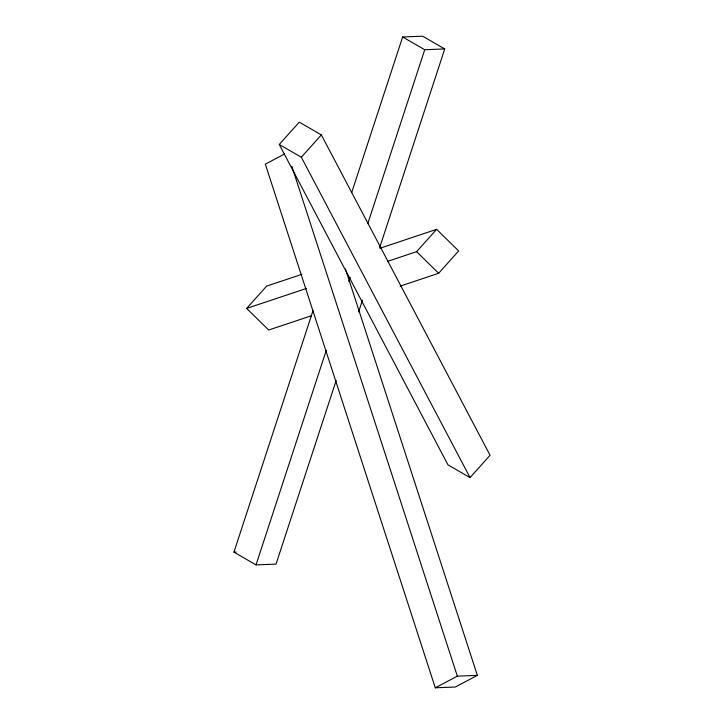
<?xml version="1.0" encoding="UTF-8"?>
<svg xmlns="http://www.w3.org/2000/svg" width="724" height="724" viewBox="0 0 724 724"><rect width="100%" height="100%" fill="white"/><g stroke="black" fill="none" stroke-linecap="round" stroke-linejoin="round"><path stroke-width="1.09" d="M336.135 380.589L276.034 564.114L256.015 564.892L233.933 552.141L313.012 310.659M351.674 192.602L402.644 36.978L422.653 36.2L444.735 48.951L379.711 247.499M256.015 564.892L326.307 350.235M348.805 281.555L350.208 277.256M367.783 223.598L424.726 49.73L444.735 48.951M358.624 311.899L362.489 300.089M279.265 144.483L299.274 122.157L321.356 134.899L490.067 455.26L470.048 477.596L447.966 464.844L279.265 144.483L301.347 157.235L470.048 477.596M301.347 157.235L321.356 134.899M311.456 315.755L268.695 330.026L246.64 308.424L266.658 286.098L301.935 274.315M387.738 261.31L416.599 251.671L436.617 229.336L458.672 250.947L438.654 273.274L400.173 286.125M284.505 154.031L265.328 164.149L435.287 687.8L455.306 687.022L477.36 675.374L345.438 268.93M435.287 687.8L457.342 676.153L477.36 675.374M379.964 248.26L436.617 229.336M246.64 308.424L306.505 288.433M233.933 552.141L236.16 552.05M402.644 36.978L424.726 49.73M416.599 251.671L438.654 273.274M291.917 166.484L457.342 676.153"/></g></svg>
